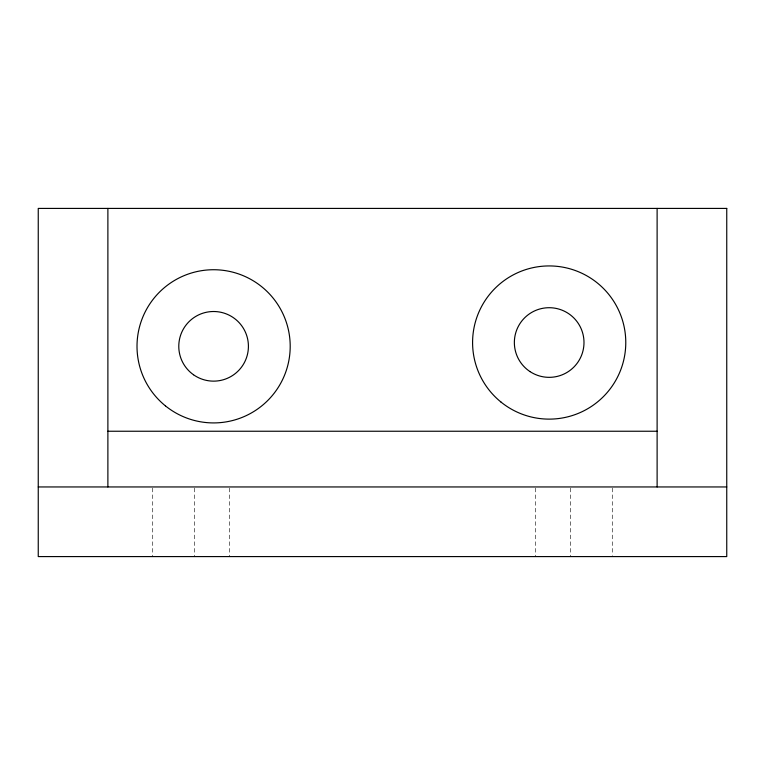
<?xml version="1.0" encoding="UTF-8"?>
<svg xmlns="http://www.w3.org/2000/svg" width="765" height="765" viewBox="0 0 765 765"><rect width="100%" height="100%" fill="white"/><g stroke="black" fill="none" stroke-linecap="round" stroke-linejoin="round"><path stroke-width="0.57" stroke-dasharray="3.83 2.87" d="M612.277 488.127L612.277 555.4M570.499 488.127L570.499 556.585M535.682 488.127L535.682 556.585M229.318 488.127L229.318 556.585M194.501 488.127L194.501 556.585M152.723 488.127L152.723 556.585"/><path stroke-width="1.15" d="M107.884 431.24L657.116 431.24M38.25 486.951L726.75 486.951M657.116 208.415L657.116 486.951M107.884 208.415L107.884 486.951M726.75 208.415L38.25 208.415L38.25 556.585L726.75 556.585L726.75 208.415M530.049 371.618A34.817 34.817 0 0 0 583.934 344.556A34.817 34.817 0 0 0 533.549 311.412A34.817 34.817 0 0 0 530.049 371.618M193.516 374.764A34.817 34.817 0 0 0 248.271 349.5A34.817 34.817 0 0 0 199.015 314.711A34.817 34.817 0 0 0 193.516 374.764M165.403 405.852A76.596 76.596 0 0 0 289.256 358.307A76.596 76.596 0 0 0 186.153 274.817A76.596 76.596 0 0 0 165.403 405.852M500.979 402.055A76.596 76.596 0 0 0 624.833 354.511A76.596 76.596 0 0 0 521.73 271.02A76.596 76.596 0 0 0 500.979 402.055"/></g></svg>
